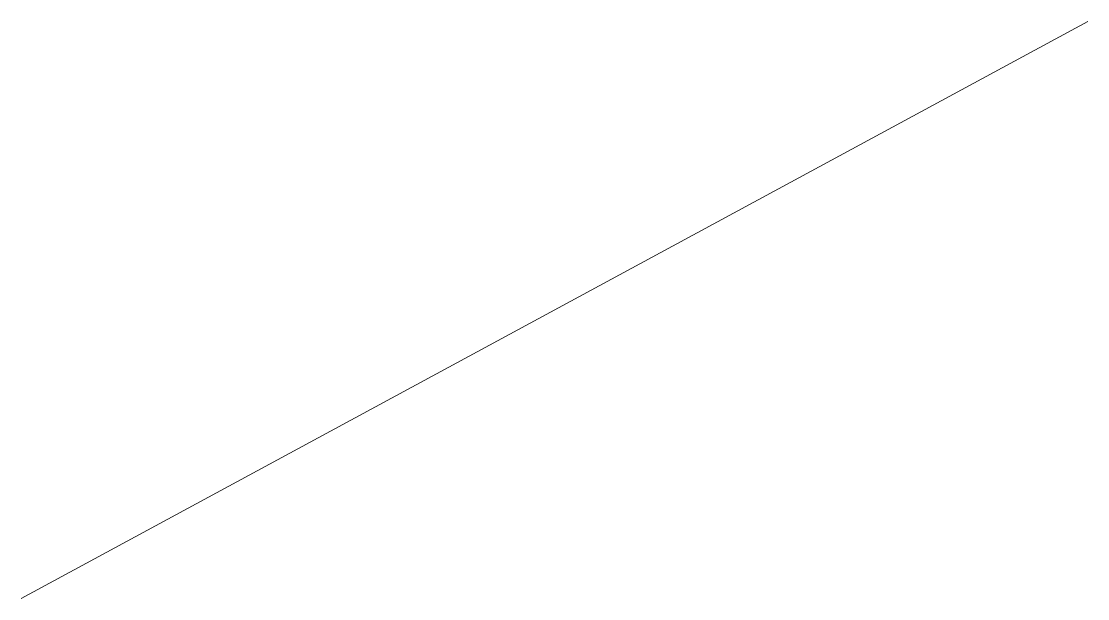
# Model space of a CAD drawing. Header units: millimetres. Extents: x 12.5 to 61, y 7.2 to 33.5.
import ezdxf

# ---------------------------------------------------------------- set-up
doc = ezdxf.new("R2010")
doc.units = ezdxf.units.MM
doc.header["$LTSCALE"] = 50
doc.layers.add('Design Layer-1', color=7, linetype='Continuous')

msp = doc.modelspace()

# ---------------------------------------------------------------- linework, layer by layer
at = {"layer": 'Design Layer-1', "color": 7, "linetype": 'Continuous', "lineweight": 5, "transparency": 33554687}
msp.add_line((12.5, 7.25), (61, 33.5), dxfattribs=at)

doc.saveas('drawing.dxf')
